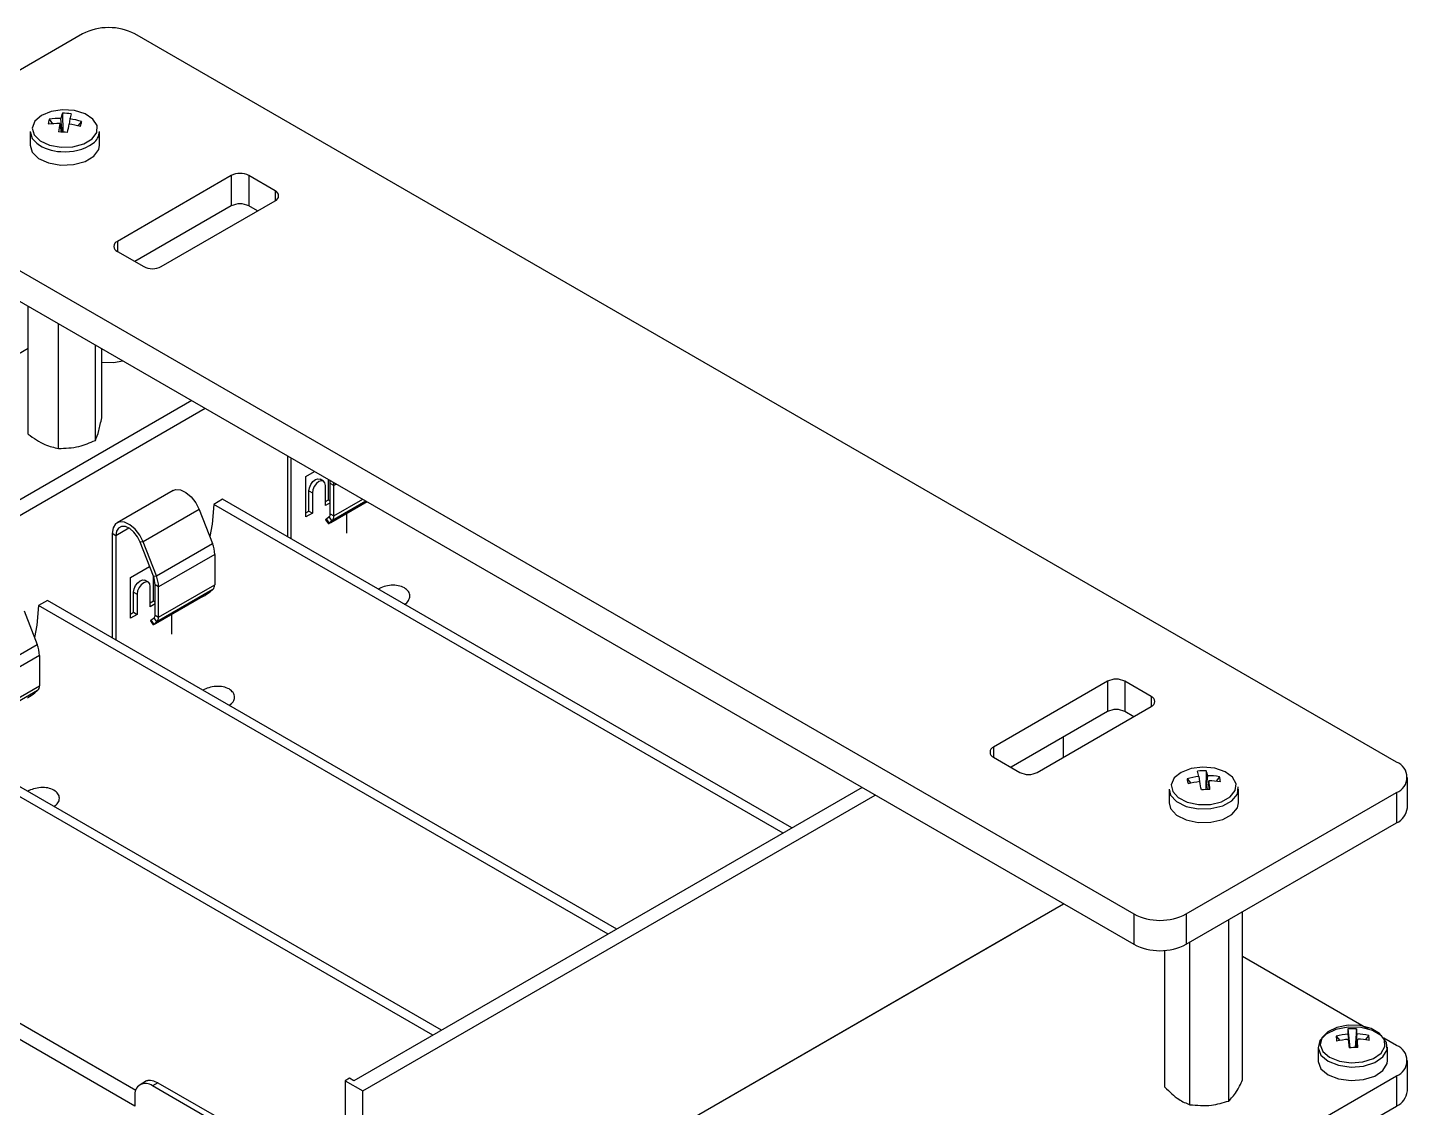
# Model space of a CAD drawing. Header units: millimetres. Extents: x 53 to 380, y 29 to 265.
# Drawn here: x 318.7 to 374.4, y 113.4 to 157 of the extents above; entities that cross this region are included whole.
import ezdxf

# ---------------------------------------------------------------- set-up
doc = ezdxf.new("R2010")
doc.units = ezdxf.units.MM

msp = doc.modelspace()

# ---------------------------------------------------------------- linework, layer by layer
at = {"color": 7, "linetype": 'Continuous', "lineweight": 25}
for p, q in [((320.8825, 156.716), (312.3972, 151.8176)), ((373.9155, 127.3253), (323.0038, 156.716)), ((319.5431, 153.2734), (319.6806, 153.092)), ((320.0725, 152.7557), (320.0145, 153.3122)), ((320.0783, 153.5173), (320.0909, 152.7545)), ((320.3791, 153.2875), (320.3507, 153.0752)), ((320.8486, 153.1847), (320.6972, 153.0121)), ((318.7754, 152.7756), (318.7754, 152.2258)), ((319.9716, 153.1017), (320.024, 152.7586)), ((321.5754, 152.2258), (321.5754, 152.7756)), ((326.8929, 151.0012), (322.2967, 148.3479)), ((326.8929, 151.0012), (326.8929, 149.7764)), ((328.6607, 150.3889), (327.6, 151.0012)), ((327.6, 151.0012), (327.6, 149.7764)), ((312.3972, 150.593), (363.3089, 121.2023)), ((324.0645, 147.3273), (328.6607, 149.9807)), ((312.3972, 149.3682), (363.3089, 119.9775)), ((326.8929, 149.7764), (323.004, 147.5313)), ((327.9534, 149.5724), (327.6, 149.7764)), ((322.2967, 147.9397), (323.3574, 147.3273)), ((318.6884, 140.5705), (318.6884, 145.7363)), ((319.9195, 139.9897), (319.9195, 145.0256)), ((318.6884, 144.0179), (304.824, 136.0141)), ((321.4065, 140.3147), (321.4065, 144.1672)), ((321.6623, 141.2206), (321.6623, 144.0195)), ((325.3021, 141.9183), (304.619, 129.9782)), ((305.3261, 129.7741), (325.8324, 141.6122)), ((329.1556, 139.6937), (329.1556, 136.4272)), ((329.2971, 139.6121), (329.2971, 136.3456)), ((329.8981, 138.856), (330.2525, 139.0605)), ((329.8981, 137.2229), (329.8981, 138.856)), ((330.6159, 138.6703), (330.4745, 138.752)), ((330.8173, 137.9168), (330.8173, 138.7345)), ((324.5441, 138.2911), (322.2814, 136.9849)), ((330.0218, 138.2741), (330.1633, 138.1925)), ((330.0218, 137.4576), (330.0218, 138.2741)), ((330.1633, 138.1925), (330.1633, 137.3759)), ((330.6936, 137.6821), (330.6936, 138.4986)), ((331.0295, 138.4895), (330.888, 138.5712)), ((330.888, 137.3463), (330.888, 138.5712)), ((331.0295, 137.2647), (331.0295, 138.4895)), ((326.5393, 137.9376), (326.1858, 137.7335)), ((349.1662, 124.4672), (326.1858, 137.7335)), ((349.5197, 124.6713), (326.5393, 137.9376)), ((330.6936, 137.8454), (330.8173, 137.9168)), ((330.888, 137.7944), (330.6936, 137.6821)), ((330.8173, 137.9168), (330.888, 137.876)), ((332.3701, 137.838), (330.9045, 136.992)), ((325.6008, 137.5204), (323.3381, 136.2142)), ((325.6008, 137.5204), (326.1311, 136.1535)), ((329.8981, 137.3862), (330.0218, 137.4576)), ((330.1633, 137.3759), (329.8981, 137.2229)), ((330.0218, 137.4576), (330.1633, 137.3759)), ((330.6999, 137.1145), (330.8082, 136.947)), ((330.7331, 137.1482), (330.8467, 137.239)), ((330.8414, 136.9807), (330.7331, 137.1482)), ((330.8414, 136.9807), (330.955, 137.0715)), ((330.955, 137.0715), (330.8467, 137.239)), ((330.888, 137.3463), (331.0295, 137.2647)), ((331.5598, 136.5716), (331.5598, 137.3703)), ((322.226, 136.4683), (322.0846, 136.5499)), ((322.0846, 136.5499), (322.0846, 132.3452)), ((322.226, 136.4683), (322.226, 132.2635)), ((323.3381, 136.2142), (323.2156, 136.2032)), ((323.7459, 134.8363), (323.2156, 136.2032)), ((323.8684, 134.8473), (323.3381, 136.2142)), ((323.8684, 134.8473), (326.1311, 136.1535)), ((326.2211, 135.7137), (323.9584, 134.4075)), ((326.2211, 135.7137), (326.2211, 134.4889)), ((322.827, 134.7739), (323.5976, 135.2187)), ((322.827, 133.1408), (322.827, 134.7739)), ((323.7459, 134.8363), (323.8684, 134.8473)), ((323.7463, 133.8348), (323.7463, 134.8355)), ((323.5448, 134.5883), (323.4034, 134.6699)), ((323.6225, 133.6001), (323.6225, 134.4166)), ((323.9584, 134.4075), (323.817, 134.4891)), ((323.817, 133.2643), (323.817, 134.4891)), ((326.1467, 134.2957), (323.884, 132.9894)), ((323.9584, 133.1827), (326.2211, 134.4889)), ((323.9584, 133.1827), (323.9584, 134.4075)), ((326.1467, 134.2957), (326.0331, 134.2049)), ((319.4683, 133.8555), (319.1147, 133.6514)), ((342.0951, 120.3851), (319.1147, 133.6514)), ((342.4487, 120.5892), (319.4683, 133.8555)), ((322.9508, 134.1921), (323.0922, 134.1104)), ((322.9508, 133.3755), (322.9508, 134.1921)), ((323.0922, 134.1104), (323.0922, 133.2939)), ((323.6225, 133.7633), (323.7463, 133.8348)), ((323.817, 133.7123), (323.6225, 133.6001)), ((323.7463, 133.8348), (323.817, 133.794)), ((325.7427, 134.0121), (323.8335, 132.9099)), ((318.5297, 133.4384), (319.0601, 132.0715)), ((322.827, 133.3041), (322.9508, 133.3755)), ((323.0922, 133.2939), (322.827, 133.1408)), ((322.9508, 133.3755), (323.0922, 133.2939)), ((323.662, 133.0662), (323.7756, 133.157)), ((323.884, 132.9894), (323.7756, 133.157)), ((323.817, 133.2643), (323.9584, 133.1827)), ((324.4887, 132.4896), (324.4887, 133.2882)), ((323.6288, 133.0325), (323.7372, 132.865)), ((323.7703, 132.8987), (323.662, 133.0662)), ((323.7703, 132.8987), (323.884, 132.9894)), ((316.7973, 130.7652), (319.0601, 132.0715)), ((319.1501, 131.6317), (316.8873, 130.3254)), ((319.1501, 131.6317), (319.1501, 130.4069)), ((316.8873, 129.1006), (319.1501, 130.4069)), ((362.2482, 130.591), (357.652, 127.9377)), ((362.2482, 130.591), (362.2482, 129.3662)), ((364.016, 129.9787), (362.9553, 130.591)), ((362.9553, 130.591), (362.9553, 129.3662)), ((335.3776, 116.5072), (312.3972, 129.7735)), ((319.0756, 130.2137), (316.8129, 128.9074)), ((319.0756, 130.2137), (318.962, 130.1229)), ((335.024, 116.3031), (312.0436, 129.5694)), ((362.2482, 129.3662), (358.3593, 127.1211)), ((359.4198, 126.9171), (364.016, 129.5705)), ((363.3087, 129.1622), (362.9553, 129.3662)), ((360.4805, 127.5295), (360.4805, 128.3457)), ((357.652, 127.5295), (358.7127, 126.9171)), ((366.2344, 126.984), (366.2218, 126.2212)), ((365.4641, 126.6514), (365.6154, 126.4788)), ((365.9335, 126.7542), (365.962, 126.5419)), ((366.2402, 126.2224), (366.2982, 126.779)), ((366.3411, 126.5685), (366.2886, 126.2254)), ((366.7696, 126.7401), (366.6321, 126.5588)), ((374.3548, 125.4882), (374.3548, 126.713)), ((352.3489, 126.3045), (331.8426, 114.4665)), ((332.1962, 114.0583), (352.8793, 125.9984)), ((364.7373, 126.2423), (364.7373, 125.6925)), ((365.4302, 121.2023), (373.9155, 126.1007)), ((367.5373, 125.6925), (367.5373, 126.2423)), ((373.9155, 126.1007), (373.9155, 124.8759)), ((365.4302, 119.9775), (373.9155, 124.8759)), ((345.413, 112.9104), (360.4805, 121.6086)), ((360.4805, 121.6086), (360.4805, 121.6103)), ((363.3089, 121.2023), (363.3089, 119.9775)), ((365.4302, 121.2023), (365.4302, 119.9775)), ((367.1435, 113.6516), (367.1435, 120.9665)), ((367.7066, 114.51), (367.7066, 121.2916)), ((345.413, 112.9104), (358.3591, 120.384)), ((364.568, 114.2146), (364.568, 119.7315)), ((365.5742, 113.5039), (365.5742, 120.0606)), ((372.7693, 116.5554), (367.7066, 119.4781)), ((323.0038, 113.445), (313.8114, 118.7517)), ((314.3889, 119.0851), (323.0402, 114.0908)), ((371.9443, 116.559), (372.0282, 115.8022)), ((372.2942, 116.5678), (372.2487, 115.8089)), ((370.7477, 115.8313), (370.7477, 115.2815)), ((371.4835, 116.2689), (371.6303, 116.0943)), ((371.9564, 116.3516), (372.0252, 115.802)), ((372.0174, 115.8017), (371.9723, 116.1398)), ((372.2602, 115.809), (372.3232, 116.3608)), ((372.3391, 116.149), (372.29, 115.8094)), ((372.7967, 116.3018), (372.6551, 116.124)), ((373.9155, 115.8938), (373.4021, 116.1901)), ((373.5477, 115.2815), (373.5477, 115.8313)), ((374.3548, 114.0567), (374.3548, 115.2815)), ((322.9873, 85.2689), (373.9155, 114.6692)), ((323.4725, 114.4621), (323.2109, 114.3111)), ((323.9298, 114.388), (323.7109, 114.2616)), ((326.8929, 112.4247), (323.7109, 114.2616)), ((323.9298, 114.388), (327.1118, 112.5511)), ((331.6659, 114.5685), (331.4891, 114.4665)), ((331.4891, 114.4665), (332.1962, 114.0583)), ((331.4891, 114.4665), (331.4891, 111.4045)), ((331.8426, 114.4665), (331.6659, 114.5685)), ((373.9155, 114.6692), (373.9155, 113.4444)), ((323.0038, 113.8533), (323.0038, 113.445)), ((332.1962, 106.821), (332.1962, 114.0583)), ((322.9873, 84.0441), (373.9155, 113.4444))]:
    msp.add_line(p, q, dxfattribs=at)
at = {"color": 8, "linetype": 'Continuous', "lineweight": 25}
for p, q in [((328.6607, 150.3889), (328.6607, 149.9807)), ((322.2967, 148.3479), (322.2967, 147.9397)), ((331.1355, 138.5508), (331.0295, 138.4895)), ((332.3265, 137.8632), (330.955, 137.0715)), ((331.0295, 137.2647), (332.1964, 137.9383)), ((322.7564, 136.7745), (322.226, 136.4683)), ((364.016, 129.9787), (364.016, 129.5705)), ((357.652, 127.9377), (357.652, 127.5295))]:
    msp.add_line(p, q, dxfattribs=at)
at = {"color": 7, "linetype": 'Continuous', "lineweight": 25, "flags": 128}
for points in [[(320.0218, 152.1469), (320.5038, 152.1657), (320.9415, 152.2838), (321.2757, 152.4853), (321.4613, 152.7428), (321.4732, 153.0216), (321.3099, 153.2841), (320.9933, 153.4948), (320.5663, 153.6252), (320.0865, 153.6578), (319.6186, 153.5881), (319.226, 153.4256), (318.9616, 153.1922), (318.8611, 152.9194), (318.9381, 152.644), (319.1822, 152.4033), (319.5605, 152.2298), (320.0218, 152.1469)], [(318.7754, 152.7756), (318.8578, 152.5023), (319.039, 152.3035)], [(318.7754, 152.2258), (318.8578, 151.9526), (319.1178, 151.6962), (319.5206, 151.5114), (320.0118, 151.4231)], [(320.0118, 151.4231), (320.5251, 151.4432), (320.9912, 151.569), (321.3471, 151.7835), (321.5448, 152.0577), (321.5754, 152.2258)], [(321.6623, 143.4722), (322.1405, 143.4638), (322.5162, 143.5266)], [(330.0218, 138.2741), (330.042, 138.403), (330.0995, 138.5355), (330.1855, 138.6515), (330.287, 138.7334), (330.3885, 138.7687), (330.4745, 138.752)], [(330.6936, 138.4986), (330.6734, 138.6042), (330.6159, 138.6703), (330.5299, 138.687), (330.4284, 138.6518), (330.3269, 138.5699), (330.2409, 138.4538), (330.1834, 138.3213), (330.1633, 138.1925)], [(324.5441, 138.2911), (324.6459, 138.3288), (324.8452, 138.318), (325.063, 138.2171), (325.2761, 138.0367), (325.462, 137.7959), (325.6008, 137.5204)], [(326.1858, 137.7335), (326.1212, 136.9395), (326.0209, 136.4378)], [(323.3381, 136.2142), (323.1992, 136.4897), (323.0134, 136.7304), (322.8002, 136.9108), (322.5825, 137.0118), (322.3831, 137.0226), (322.2234, 136.942), (322.1202, 136.7787), (322.0846, 136.5499)], [(330.7331, 137.1482), (330.7143, 137.1325), (330.703, 137.1213), (330.6997, 137.115), (330.6999, 137.1145)], [(330.9045, 136.992), (330.8722, 136.9738), (330.8455, 136.9598), (330.8255, 136.9506), (330.8128, 136.9464), (330.8081, 136.9475), (330.8114, 136.9537), (330.8226, 136.965), (330.8414, 136.9807)], [(323.2156, 136.2032), (323.106, 136.4207), (322.9593, 136.6108), (322.791, 136.7532), (322.6191, 136.8329), (322.4617, 136.8414), (322.3356, 136.7778), (322.2541, 136.6489), (322.226, 136.4683)], [(322.9508, 134.1921), (322.971, 134.3209), (323.0284, 134.4534), (323.1145, 134.5695), (323.2159, 134.6514), (323.3174, 134.6866), (323.4034, 134.6699)], [(323.6225, 134.4166), (323.6023, 134.5221), (323.5449, 134.5883), (323.4588, 134.605), (323.3574, 134.5697), (323.2559, 134.4878), (323.1699, 134.3718), (323.1124, 134.2393), (323.0922, 134.1104)], [(319.1147, 133.6514), (319.0502, 132.8575), (318.9498, 132.3557)], [(323.662, 133.0662), (323.6432, 133.0504), (323.632, 133.0392), (323.6286, 133.0329), (323.6288, 133.0325)], [(323.8335, 132.9099), (323.8012, 132.8918), (323.7745, 132.8778), (323.7544, 132.8685), (323.7417, 132.8644), (323.737, 132.8654), (323.7403, 132.8717), (323.7516, 132.8829), (323.7703, 132.8987)], [(367.443, 126.456), (367.2993, 126.7223), (366.9987, 126.9407), (366.5818, 127.0816), (366.1048, 127.126), (365.6323, 127.068), (365.2279, 126.9154), (364.9464, 126.6887), (364.8257, 126.4187), (364.8821, 126.1417), (365.1081, 125.8952), (365.4731, 125.7124), (365.9278, 125.6181), (366.4107, 125.625), (366.8568, 125.7322), (367.2057, 125.9251), (367.4103, 126.1778), (367.443, 126.456)], [(364.7373, 126.2423), (364.8006, 126.002), (365.0413, 125.7395), (365.43, 125.5449), (365.9142, 125.4445), (366.4285, 125.4518), (366.9035, 125.5659), (367.275, 125.7714), (367.4929, 126.0404), (367.5277, 126.3368), (367.5277, 126.3368)], [(364.7373, 125.6925), (364.8006, 125.4522), (365.0413, 125.1897), (365.43, 124.9951), (365.9142, 124.8947), (366.4285, 124.902), (366.9035, 125.0161), (367.275, 125.2216), (367.4929, 125.4906), (367.5373, 125.6925)], [(370.749, 115.7962), (370.8654, 115.5069), (371.155, 115.2614), (371.5786, 115.0929), (372.0791, 115.024), (372.5889, 115.0642), (373.0391, 115.208), (373.3689, 115.436), (373.5337, 115.7173), (373.5114, 116.0141), (373.305, 116.2861), (372.9422, 116.4967), (372.4721, 116.6175), (371.9582, 116.632), (371.4699, 116.5384), (371.0732, 116.3493), (370.8216, 116.0903), (370.749, 115.7962)], [(370.8343, 115.9234), (370.9436, 115.6517), (371.2155, 115.4212), (371.6133, 115.2629), (372.0833, 115.1983), (372.562, 115.236), (372.9847, 115.371), (373.2944, 115.5851), (373.4493, 115.8493), (373.4283, 116.1279), (373.2344, 116.3834), (372.8938, 116.5812), (372.4523, 116.6946), (371.9698, 116.7082), (371.5113, 116.6203), (371.1387, 116.4428), (370.9024, 116.1995), (370.8343, 115.9234)], [(370.7477, 115.2815), (370.749, 115.2464), (370.8654, 114.9571), (371.155, 114.7116), (371.5786, 114.5431), (372.0791, 114.4742), (372.5889, 114.5144), (373.0391, 114.6582), (373.3689, 114.8862), (373.5337, 115.1675), (373.5477, 115.2815)]]:
    msp.add_lwpolyline(points, dxfattribs=at)
at = {"color": 7, "linetype": 'Continuous', "lineweight": 25}
for centre, radius, start, end in [((321.9431, 154.669), 2.3055, 62.60969, 117.39015), ((320.6284, 152.9476), 1.1331, 163.29338, 173.66822), ((320.0038, 150.5651), 2.7472, 89.77639, 99.65346), ((321.4029, 152.9928), 1.4247, 158.39919, 167.04223), ((320.0952, 151.1949), 2.3225, 81.81067, 90.41832), ((326.3452, 152.0384), 6.0954, 166.18789, 168.17546), ((319.9999, 150.4322), 2.8804, 72.86478, 82.43438), ((319.0623, 153.4442), 1.805, 345.22705, 351.73456), ((319.9307, 149.9658), 3.1362, 89.25256, 97.85291), ((325.637, 152.1433), 5.7459, 170.39826, 173.80238), ((319.6124, 145.5939), 7.1765, 84.72287, 87.50612), ((346.0445, 148.0362), 26.1978, 168.9065, 169.6565), ((319.9262, 149.759), 3.3432, 74.71383, 82.95559), ((320.9347, 152.8246), 0.6426, 307.10585, 355.62507), ((327.2464, 150.3188), 0.7685, 62.60974, 117.39038), ((328.5832, 150.1848), 0.2183, 290.78382, 69.21618), ((327.2464, 149.094), 0.7685, 62.60974, 117.39038), ((322.3742, 148.1438), 0.2183, 110.78308, 249.21729), ((323.7109, 148.0097), 0.7685, 242.60945, 297.3903), ((330.0626, 138.5672), 0.8254, 0.27484, 9.24582), ((330.0178, 138.4865), 1.0117, 0.16944, 7.40186), ((330.7547, 137.3361), 0.1337, 313.45132, 4.40557), ((330.7895, 137.2462), 0.2407, 313.45178, 4.40527), ((324.9846, 135.6898), 1.2368, 1.10824, 22.02103), ((322.8407, 134.4702), 0.9764, 1.10823, 22.02099), ((322.7218, 134.3836), 1.2368, 1.10824, 22.02103), ((324.3541, 136.4183), 2.7781, 299.98718, 307.1814), ((325.9812, 134.4704), 0.2407, 313.45178, 4.40527), ((323.6837, 133.254), 0.1337, 313.45132, 4.40557), ((323.7184, 133.1642), 0.2407, 313.45178, 4.40527), ((317.9135, 131.6078), 1.2368, 1.10824, 22.02103), ((318.9101, 130.3884), 0.2407, 313.45178, 4.40527), ((362.6018, 129.9086), 0.7685, 62.6099, 117.3901), ((317.2831, 132.3362), 2.778, 299.9871, 307.18149), ((363.9385, 129.7746), 0.2183, 290.78324, 69.21639), ((362.6018, 128.6838), 0.7685, 62.6099, 117.3901), ((357.7295, 127.7336), 0.2183, 110.78366, 249.21708), ((366.2175, 124.6616), 2.3225, 89.58169, 98.18932), ((359.9767, 125.5073), 6.0859, 11.82299, 13.81366), ((364.9096, 126.4594), 1.4249, 12.95911, 21.60106), ((373.6831, 126.713), 0.6549, 290.78385, 69.21665), ((359.0662, 127.5995), 0.7685, 242.6093, 297.39058), ((366.3127, 123.8991), 2.8802, 97.5653, 107.13554), ((367.2512, 126.9111), 1.8058, 188.26695, 194.77144), ((366.3865, 123.2256), 3.3433, 97.04469, 105.28612), ((340.2471, 121.4992), 26.2192, 10.34333, 11.09272), ((366.3089, 124.0317), 2.7473, 80.34653, 90.2232), ((366.382, 123.433), 3.1357, 82.14644, 90.7481), ((360.6784, 125.6104), 5.7432, 6.19681, 9.60255), ((365.6848, 126.4145), 1.1326, 6.3293, 16.7091), ((366.7001, 119.0627), 7.1745, 92.49348, 95.27753), ((373.6041, 125.5631), 0.7544, 294.37486, 354.30543), ((364.3695, 123.2494), 2.3055, 242.60968, 297.39023), ((364.3695, 122.0245), 2.3055, 242.60968, 297.39023), ((372.1777, 114.2301), 2.3406, 87.14742, 95.72202), ((379.8807, 116.916), 7.9444, 182.57587, 184.07441), ((370.2018, 116.1689), 2.13, 5.16848, 10.79315), ((372.2101, 113.5079), 2.8549, 95.10001, 104.74462), ((372.95, 116.2775), 1.4665, 180.33913, 188.25811), ((372.2355, 112.8561), 3.2943, 94.58301, 102.92398), ((406.9932, 118.9676), 35.1349, 184.61634, 185.17105), ((372.2143, 113.5572), 2.8056, 78.01885, 87.7765), ((363.1682, 115.6534), 9.1842, 0.97468, 3.09315), ((372.2433, 112.9326), 3.2179, 79.82194, 88.29412), ((371.5735, 116.1083), 1.2385, 359.60851, 8.98873), ((373.6831, 115.2815), 0.6549, 290.78385, 69.21665), ((372.356, 108.6299), 7.1798, 90.03846, 92.83146), ((323.4349, 113.9232), 0.4367, 50.79676, 189.21404), ((373.6041, 114.1315), 0.7544, 294.37486, 354.30543)]:
    msp.add_arc(centre, radius, start, end, dxfattribs=at)
at = {"color": 8, "linetype": 'Continuous', "lineweight": 25}
for centre, radius, start, end in [((320.0423, 153.6591), 1.6864, 233.49487, 268.96421), ((320.2167, 153.8826), 1.9207, 263.87703, 305.14663)]:
    msp.add_arc(centre, radius, start, end, dxfattribs=at)
at = {"color": 7, "linetype": 'Continuous', "lineweight": 25}
for points, knots in [([(321.4065, 140.3147), (321.454, 140.4292), (321.5396, 140.6357), (321.6245, 141.0404), (321.6623, 141.2206)], [0, 0, 0, 0, 0.554466, 1, 1, 1, 1]), ([(318.6884, 140.5705), (318.9168, 140.4092), (319.3287, 140.1182), (319.7374, 140.0293), (319.9195, 139.9897)], [0, 0, 0, 0, 0.5544668, 1, 1, 1, 1]), ([(319.9195, 139.9897), (320.1954, 139.9964), (320.6929, 140.0085), (321.1866, 140.2203), (321.4065, 140.3147)], [0, 0, 0, 0, 0.5544652, 1, 1, 1, 1]), ([(333.8756, 134.3628), (333.798, 134.3968), (333.6427, 134.4648), (333.3453, 134.4752), (333.048, 134.4254), (332.893, 134.3514), (332.8155, 134.3144)], [0, 0, 0, 0, 0.2501417, 0.5003259, 0.7505084, 1, 1, 1, 1]), ([(333.8745, 133.7014), (333.8749, 133.7016), (333.9565, 133.7305), (334.0513, 133.8489), (334.1151, 134.0301), (334.0597, 134.2242), (333.9369, 134.3166), (333.8756, 134.3628)], [0, 0, 0, 0, 0.0011075, 0.25081537, 0.50056135, 0.75030813, 1, 1, 1, 1]), ([(326.8045, 130.2807), (326.7269, 130.3147), (326.5717, 130.3827), (326.2742, 130.3932), (325.9769, 130.3434), (325.8219, 130.2693), (325.7445, 130.2323)], [0, 0, 0, 0, 0.250142, 0.500324, 0.7505088, 1, 1, 1, 1]), ([(326.8049, 129.6202), (326.8663, 129.6664), (326.9894, 129.7589), (327.0416, 129.9502), (326.9893, 130.1417), (326.8661, 130.2344), (326.8045, 130.2807)], [0, 0, 0, 0, 0.2495051, 0.49969, 0.7498713, 1, 1, 1, 1]), ([(319.7334, 126.1987), (319.6558, 126.2327), (319.5006, 126.3007), (319.2031, 126.3111), (318.9058, 126.2614), (318.7508, 126.1873), (318.6734, 126.1503)], [0, 0, 0, 0, 0.2501417, 0.5003259, 0.7505084, 1, 1, 1, 1]), ([(319.7339, 125.5381), (319.7953, 125.5843), (319.9183, 125.6769), (319.9705, 125.8681), (319.9182, 126.0596), (319.795, 126.1523), (319.7334, 126.1987)], [0, 0, 0, 0, 0.2495055, 0.4996881, 0.7498716, 1, 1, 1, 1]), ([(323.4807, 114.4503), (323.4876, 114.4595), (323.5242, 114.5087), (323.6898, 114.4995), (323.8498, 114.4252), (323.9298, 114.388)], [0, 0, 0, 0, 0.1037044, 0.5518648, 1, 1, 1, 1]), ([(364.568, 114.2146), (364.7547, 114.0292), (365.0914, 113.6948), (365.4254, 113.5627), (365.5742, 113.5039)], [0, 0, 0, 0, 0.5544646, 1, 1, 1, 1]), ([(367.1435, 113.6516), (367.248, 113.7573), (367.4364, 113.9479), (367.6233, 114.3367), (367.7066, 114.51)], [0, 0, 0, 0, 0.55446639, 1, 1, 1, 1]), ([(365.5742, 113.5039), (365.8654, 113.4777), (366.3904, 113.4305), (366.9114, 113.5835), (367.1435, 113.6516)], [0, 0, 0, 0, 0.5544657, 1, 1, 1, 1])]:
    msp.add_open_spline(points, degree=3, knots=knots, dxfattribs=at)

doc.saveas('drawing.dxf')
